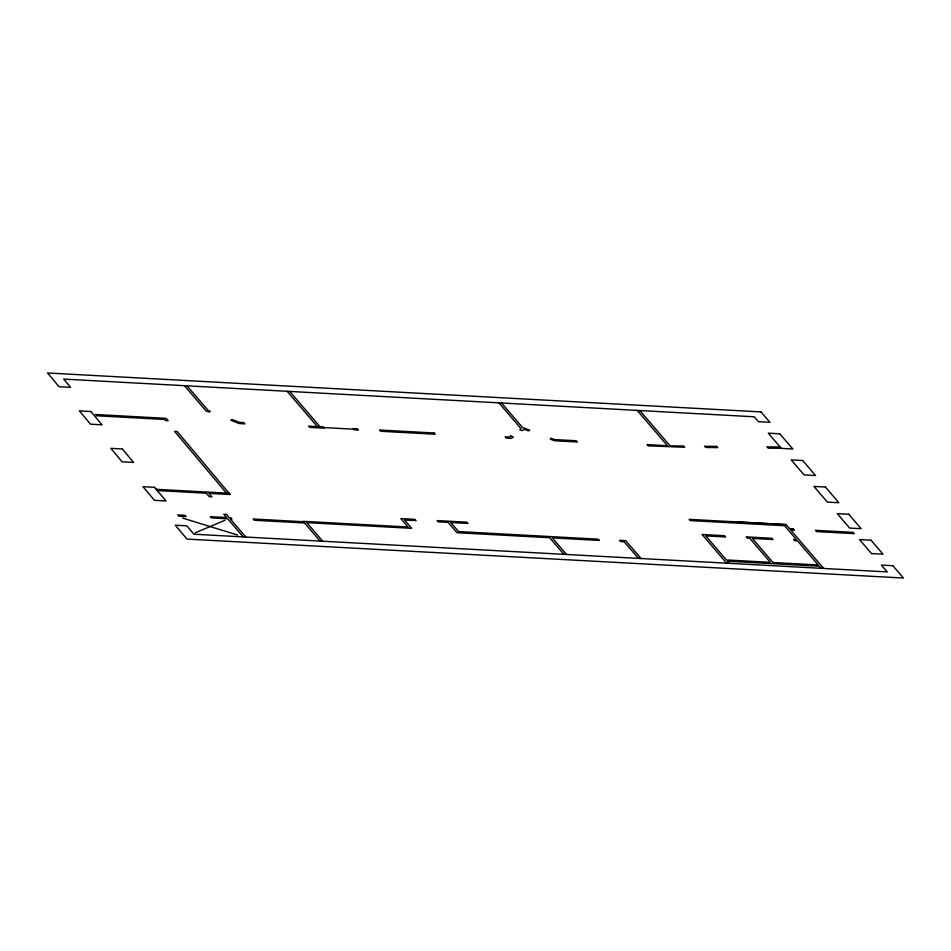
<?xml version="1.0" encoding="UTF-8"?>
<svg xmlns="http://www.w3.org/2000/svg" width="951" height="951" viewBox="0 0 951 951"><rect width="100%" height="100%" fill="white"/><g stroke="black" fill="none" stroke-linecap="round" stroke-linejoin="round"><path stroke-width="1.43" d="M195.217 532.81L224.959 520.304M780.153 447.029L766.958 446.887L768.253 448.147L781.235 448.278M95.266 414.493L166.187 418.357L168.161 420.711L165.545 420.568L164.618 419.462L96.324 415.742M323.661 427.558L353.772 429.198M156.107 489.301L229.369 493.284L230.439 494.532L208.935 493.367L211.93 496.862L209.315 496.719L206.331 493.224L157.165 490.55M731.331 521.612L786.073 524.595L789.663 528.78L793.265 528.982L794.335 530.23L790.733 530.04L823.673 568.448M786.073 524.607L689.142 519.341L690.2 520.589L784.539 525.713L796.451 539.621L793.61 539.467L794.679 540.715L797.52 540.869L818.181 564.965L772.961 562.493L752.348 538.409L773.02 539.538L771.95 538.29L746.273 536.887L747.343 538.135L749.733 538.266L770.346 562.35L726.374 559.949L705.785 535.889L725.554 536.958L724.484 535.71L702.1 534.498L726.647 563.182M789.651 528.768L793.253 528.97M853.332 532.37L815.459 530.337L816.529 531.585L854.426 533.642M177.671 514.895L185.017 515.299L186.087 516.548L178.717 516.143M303.524 521.742L253.192 518.996L254.262 520.256L304.593 522.991M182.58 518.069L237.595 535.033M821.058 568.306L819.251 566.214L727.444 561.197L729.262 563.325M639.797 410.535L670.086 445.864L683.4 446.007L684.696 447.267L648.118 445.853L647.06 444.604L667.471 445.722L637.182 410.392M641.045 558.522L625.734 540.679L619.636 540.346L620.706 541.595L624.189 541.785L638.43 558.38M501.498 402.986L522.456 427.415L529.695 430.161L528.59 430.946L524.227 429.293L522.361 430.625L519.757 429.638L521.065 428.711L498.883 402.844M566.534 554.481L552.293 537.874L599.332 540.43L598.262 539.181L458.537 531.585L450.762 522.515L467.975 523.454L466.905 522.206L437.103 520.577L438.173 521.837L448.147 522.372L456.991 532.703L549.678 537.731L563.919 554.338M289.734 391.432L320.023 426.761M287.119 391.289L317.408 426.619M322.734 541.226L306.781 522.622L411.664 528.328L404.532 520.007L416.027 520.625L414.957 519.377L400.846 518.616L408.05 527.02L303.167 521.314L320.118 541.083M187.026 385.821L208.221 410.535L210.29 411.319L209.196 412.104L206.058 410.915L184.411 385.678M245.834 537.042L230.32 518.949L231.949 519.032L230.879 517.784L229.25 517.701L226.397 514.372L223.782 514.229L226.635 517.558L210.326 516.666L211.395 517.915L227.705 518.806L243.218 536.899M229.072 493.272L177.231 431.528L174.615 431.385L226.445 493.117M231.889 419.498L230.784 420.283L239.426 423.552L244.906 423.849L243.86 422.601L239.438 422.363L231.889 419.498M510.746 436.045L509.284 437.091L505.231 436.866L506.277 438.114L511.424 438.399L513.35 437.032L510.746 436.045M551.295 438.34L550.189 439.124L554.492 440.753L577.293 441.989L576.247 440.741L554.516 439.564L551.295 438.34M716.495 446.352L704.536 446.233L705.832 447.481L717.803 447.612L716.495 446.352M761.014 411.914L47.55 372.97L59.081 386.7L70.612 387.366L63.669 379.092L754.214 416.788L758.411 421.662L769.918 422.292L761.014 411.914M779.784 433.799L768.277 433.18L781.318 448.385L792.825 449.015L779.784 433.799M323.138 426.928L308.659 426.143L309.717 427.391L324.196 428.176L323.138 426.928M357.267 428.794L353.249 428.568L354.295 429.816L358.313 430.042L357.267 428.794M434.131 432.99L379.497 430.007L380.543 431.255L435.178 434.238L434.131 432.99M802.692 460.522L791.184 459.892L804.059 474.906L815.566 475.536L802.692 460.522M825.432 487.043L813.925 486.413L827.382 502.104L838.889 502.734L825.432 487.043M848.756 514.241L837.249 513.611L849.647 528.067L861.154 528.697L848.756 514.241M871.021 540.216L859.514 539.586L871.496 553.553L883.003 554.183L871.021 540.216M892.882 565.702L881.363 565.072L887.235 571.908L193.885 534.224L186.86 525.855L175.317 525.19L186.99 539.086L903.45 578.03L892.882 565.702M90.892 411.521L79.349 410.856L90.535 424.182L102.078 424.847L90.892 411.521M122.346 448.991L110.803 448.325L122.108 461.794L133.639 462.448L122.346 448.991M154.526 487.328L142.983 486.662L154.442 500.309L165.973 500.975L154.526 487.328"/></g></svg>
